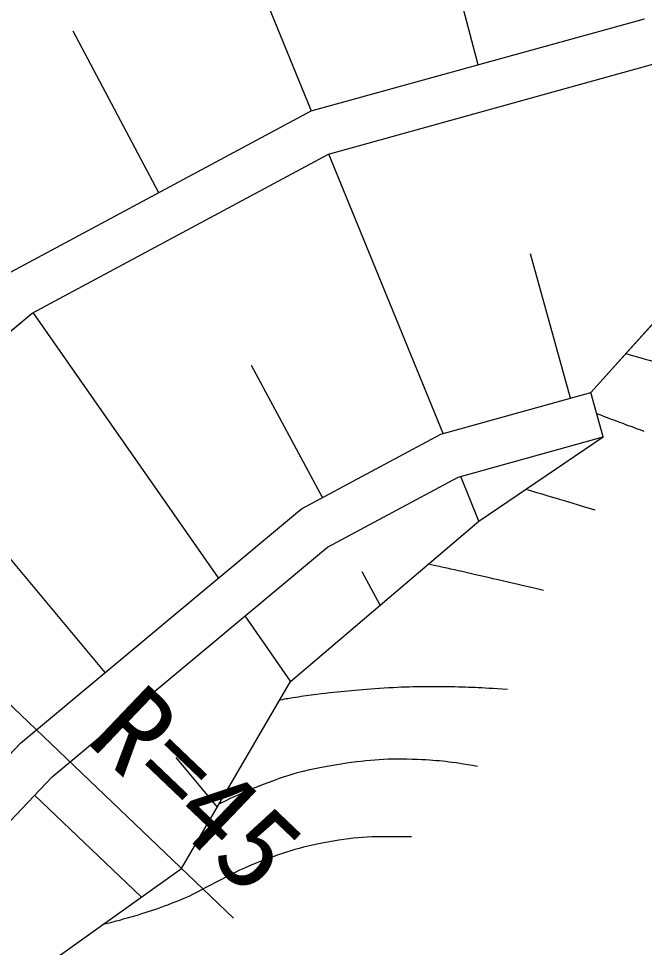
# Model space of a CAD drawing. Units: millimetres on the paper, with parts at other scales. Extents: x 40 to 680, y 20 to 380.
# Drawn here: x 139.85 to 153.42, y 290.09 to 310.23 of the extents above; entities that cross this region are included whole.
import ezdxf
from ezdxf.enums import TextEntityAlignment as Align

# ---------------------------------------------------------------- set-up
doc = ezdxf.new("R2010")
doc.units = ezdxf.units.MM
for name, color, linetype, lineweight in [('M-BGD', 7, 'Continuous', 25), ('M-STR-HTXT', 7, 'Continuous', 13), ('作業ﾚｲﾔ1', 7, 'Continuous', 13)]:
    doc.layers.add(name, color=color, linetype=linetype, lineweight=lineweight)
doc.styles.add('ＭＳ ゴシック', font='')
doc.styles.get('ＭＳ ゴシック').set_extended_font_data('MS Gothic')

msp = doc.modelspace()

# ---------------------------------------------------------------- linework, layer by layer
at = {"layer": 'M-BGD'}
for p, q in [((143.284, 315.358), (146.194, 308.232)), ((148.82, 313.034), (149.806, 309.232)), ((146.198, 308.226), (153.422, 310.226)), ((141.027, 309.961), (142.887, 306.457)), ((146.573, 307.292), (153.604, 309.239)), ((139.584, 304.678), (146.198, 308.226)), ((140.147, 303.845), (146.573, 307.292)), ((146.569, 307.298), (149.049, 301.24)), ((150.94, 305.136), (151.808, 302.004)), ((154.381, 304.481), (152.256, 302.121)), ((135.1, 299.633), (140.147, 303.845)), ((140.157, 303.858), (144.179, 298.101)), ((144.897, 302.712), (146.433, 299.849)), ((149.006, 301.221), (152.256, 302.121)), ((152.523, 301.157), (152.256, 302.121)), ((145.987, 299.602), (149.006, 301.221)), ((149.38, 300.287), (152.523, 301.157)), ((149.829, 299.333), (152.523, 301.157)), ((146.549, 298.769), (149.38, 300.287)), ((149.43, 300.308), (149.825, 299.339)), ((139.894, 294.517), (145.987, 299.602)), ((145.745, 295.859), (149.829, 299.333)), ((139.478, 298.736), (141.721, 296.049)), ((140.579, 293.786), (146.549, 298.769)), ((147.295, 298.242), (147.684, 297.517)), ((144.754, 297.278), (145.742, 295.865)), ((143.386, 291.801), (145.745, 295.859)), ((132.581, 286.833), (139.894, 294.517)), ((143.258, 294.208), (144.154, 293.134)), ((130.688, 283.393), (140.579, 293.786)), ((140.196, 293.391), (142.507, 291.185)), ((134.215, 285.274), (143.386, 291.801))]:
    msp.add_line(p, q, dxfattribs=at)
for radius, start in [(40.275, 111.4328), (39.775, 111.4231)]:
    msp.add_arc((157.817, 278.326), radius, start, 134.0127, dxfattribs=at)
for points, knots in [([(153.015, 302.964), (153.684, 302.775), (153.851, 302.728), (154.387, 302.576), (154.881, 302.437), (155.158, 302.358), (155.652, 302.219), (156.182, 302.069), (156.348, 302.022), (157.009, 301.835)], [0, 0, 0, 0, 1, 1, 1, 2, 2, 2, 3, 3, 3, 3]), ([(152.382, 301.665), (152.624, 301.575), (152.684, 301.552), (152.878, 301.48), (153.084, 301.403), (153.149, 301.379), (153.406, 301.283)], [0, 0, 0, 0, 1, 1, 1, 2, 2, 2, 2]), ([(150.852, 300.026), (151.147, 299.938), (151.22, 299.916), (151.456, 299.845), (151.804, 299.741), (151.912, 299.708), (152.346, 299.578)], [0, 0, 0, 0, 1, 1, 1, 2, 2, 2, 2]), ([(151.229, 297.83), (150.813, 297.929), (150.707, 297.954), (150.372, 298.031), (150.029, 298.11), (149.837, 298.152), (149.494, 298.23), (149.197, 298.297), (149.104, 298.318), (148.734, 298.402)], [0, 0, 0, 0, 1, 1, 1, 2, 2, 2, 3, 3, 3, 3]), ([(150.452, 295.68), (149.821, 295.722), (149.645, 295.733), (149.127, 295.739), (148.56, 295.746), (148.241, 295.741), (147.674, 295.703), (147.143, 295.668), (146.845, 295.638), (146.317, 295.574), (146.135, 295.552), (146.033, 295.536), (145.852, 295.508), (145.717, 295.487), (145.674, 295.48), (145.508, 295.452)], [0, 0, 0, 0, 1, 1, 1, 2, 2, 2, 3, 3, 3, 4, 4, 4, 5, 5, 5, 5]), ([(149.798, 294.015), (149.203, 294.116), (149.01, 294.14), (148.501, 294.162), (147.853, 294.19), (147.484, 294.161), (146.842, 294.064), (146.118, 293.953), (145.711, 293.847), (145.032, 293.574), (144.699, 293.44), (144.574, 293.39), (144.196, 293.194)], [0, 0, 0, 0, 1, 1, 1, 2, 2, 2, 3, 3, 3, 4, 4, 4, 4]), ([(148.37, 292.485), (147.538, 292.494), (147.248, 292.505), (146.547, 292.373), (145.919, 292.256), (145.575, 292.141), (144.98, 291.909), (144.633, 291.774), (144.455, 291.661), (144.121, 291.498), (143.808, 291.345), (143.646, 291.23), (143.321, 291.103), (142.86, 290.921), (142.596, 290.831), (142.118, 290.699), (141.947, 290.652), (141.889, 290.635), (141.678, 290.586)], [0, 0, 0, 0, 1, 1, 1, 2, 2, 2, 3, 3, 3, 4, 4, 4, 5, 5, 5, 6, 6, 6, 6])]:
    msp.add_open_spline(points, degree=3, knots=knots, dxfattribs=at)
at = {"layer": 'M-STR-HTXT'}
msp.add_line((126.431, 307.986), (144.514, 290.723), dxfattribs=at)
at = {"layer": '作業ﾚｲﾔ1'}
for p, q in [((146.198, 308.226), (153.422, 310.226)), ((146.573, 307.292), (153.604, 309.239)), ((139.584, 304.678), (146.198, 308.226)), ((126.431, 307.986), (144.514, 290.723)), ((140.147, 303.845), (146.573, 307.292)), ((154.381, 304.481), (152.256, 302.121)), ((135.1, 299.633), (140.147, 303.845)), ((149.006, 301.221), (152.256, 302.121)), ((152.523, 301.157), (152.256, 302.121)), ((145.987, 299.602), (149.006, 301.221)), ((149.38, 300.287), (152.523, 301.157)), ((149.829, 299.333), (152.523, 301.157)), ((146.549, 298.769), (149.38, 300.287)), ((139.894, 294.517), (145.987, 299.602)), ((145.745, 295.859), (149.829, 299.333)), ((140.579, 293.786), (146.549, 298.769)), ((143.386, 291.801), (145.745, 295.859)), ((132.581, 286.833), (139.894, 294.517)), ((130.688, 283.393), (140.579, 293.786)), ((134.215, 285.274), (143.386, 291.801))]:
    msp.add_line(p, q, dxfattribs=at)
for radius, start in [(40.275, 111.4328), (39.775, 111.4231)]:
    msp.add_arc((157.817, 278.326), radius, start, 134.0127, dxfattribs=at)
for points, knots in [([(153.015, 302.964), (153.684, 302.775), (153.851, 302.728), (154.387, 302.576), (154.881, 302.437), (155.158, 302.358), (155.652, 302.219), (156.182, 302.069), (156.348, 302.022), (157.009, 301.835)], [0, 0, 0, 0, 1, 1, 1, 2, 2, 2, 3, 3, 3, 3]), ([(152.382, 301.665), (152.624, 301.575), (152.684, 301.552), (152.878, 301.48), (153.084, 301.403), (153.149, 301.379), (153.406, 301.283)], [0, 0, 0, 0, 1, 1, 1, 2, 2, 2, 2]), ([(150.852, 300.026), (151.147, 299.938), (151.22, 299.916), (151.456, 299.845), (151.804, 299.741), (151.912, 299.708), (152.346, 299.578)], [0, 0, 0, 0, 1, 1, 1, 2, 2, 2, 2]), ([(151.229, 297.83), (150.813, 297.929), (150.707, 297.954), (150.372, 298.031), (150.029, 298.11), (149.837, 298.152), (149.494, 298.23), (149.197, 298.297), (149.104, 298.318), (148.734, 298.402)], [0, 0, 0, 0, 1, 1, 1, 2, 2, 2, 3, 3, 3, 3]), ([(150.452, 295.68), (149.821, 295.722), (149.645, 295.733), (149.127, 295.739), (148.56, 295.746), (148.241, 295.741), (147.674, 295.703), (147.143, 295.668), (146.845, 295.638), (146.317, 295.574), (146.135, 295.552), (146.033, 295.536), (145.852, 295.508), (145.717, 295.487), (145.674, 295.48), (145.508, 295.452)], [0, 0, 0, 0, 1, 1, 1, 2, 2, 2, 3, 3, 3, 4, 4, 4, 5, 5, 5, 5]), ([(149.798, 294.015), (149.203, 294.116), (149.01, 294.14), (148.501, 294.162), (147.853, 294.19), (147.484, 294.161), (146.842, 294.064), (146.118, 293.953), (145.711, 293.847), (145.032, 293.574), (144.699, 293.44), (144.574, 293.39), (144.196, 293.194)], [0, 0, 0, 0, 1, 1, 1, 2, 2, 2, 3, 3, 3, 4, 4, 4, 4]), ([(148.37, 292.485), (147.538, 292.494), (147.248, 292.505), (146.547, 292.373), (145.919, 292.256), (145.575, 292.141), (144.98, 291.909), (144.633, 291.774), (144.455, 291.661), (144.121, 291.498), (143.808, 291.345), (143.646, 291.23), (143.321, 291.103), (142.86, 290.921), (142.596, 290.831), (142.118, 290.699), (141.947, 290.652), (141.889, 290.635), (141.678, 290.586)], [0, 0, 0, 0, 1, 1, 1, 2, 2, 2, 3, 3, 3, 4, 4, 4, 5, 5, 5, 6, 6, 6, 6])]:
    msp.add_open_spline(points, degree=3, knots=knots, dxfattribs=at)

# ---------------------------------------------------------------- texts
at = {"layer": 'M-STR-HTXT', "style": 'ＭＳ ゴシック'}
msp.add_text('R=45', height=1.833, rotation=316.329, dxfattribs=at).set_placement((140.898, 294.176), align=Align.BOTTOM_LEFT)
at = {"layer": '作業ﾚｲﾔ1', "style": 'ＭＳ ゴシック'}
msp.add_text('R=45', height=1.833, rotation=316.329, dxfattribs=at).set_placement((140.898, 294.176), align=Align.BOTTOM_LEFT)

doc.saveas('drawing.dxf')
